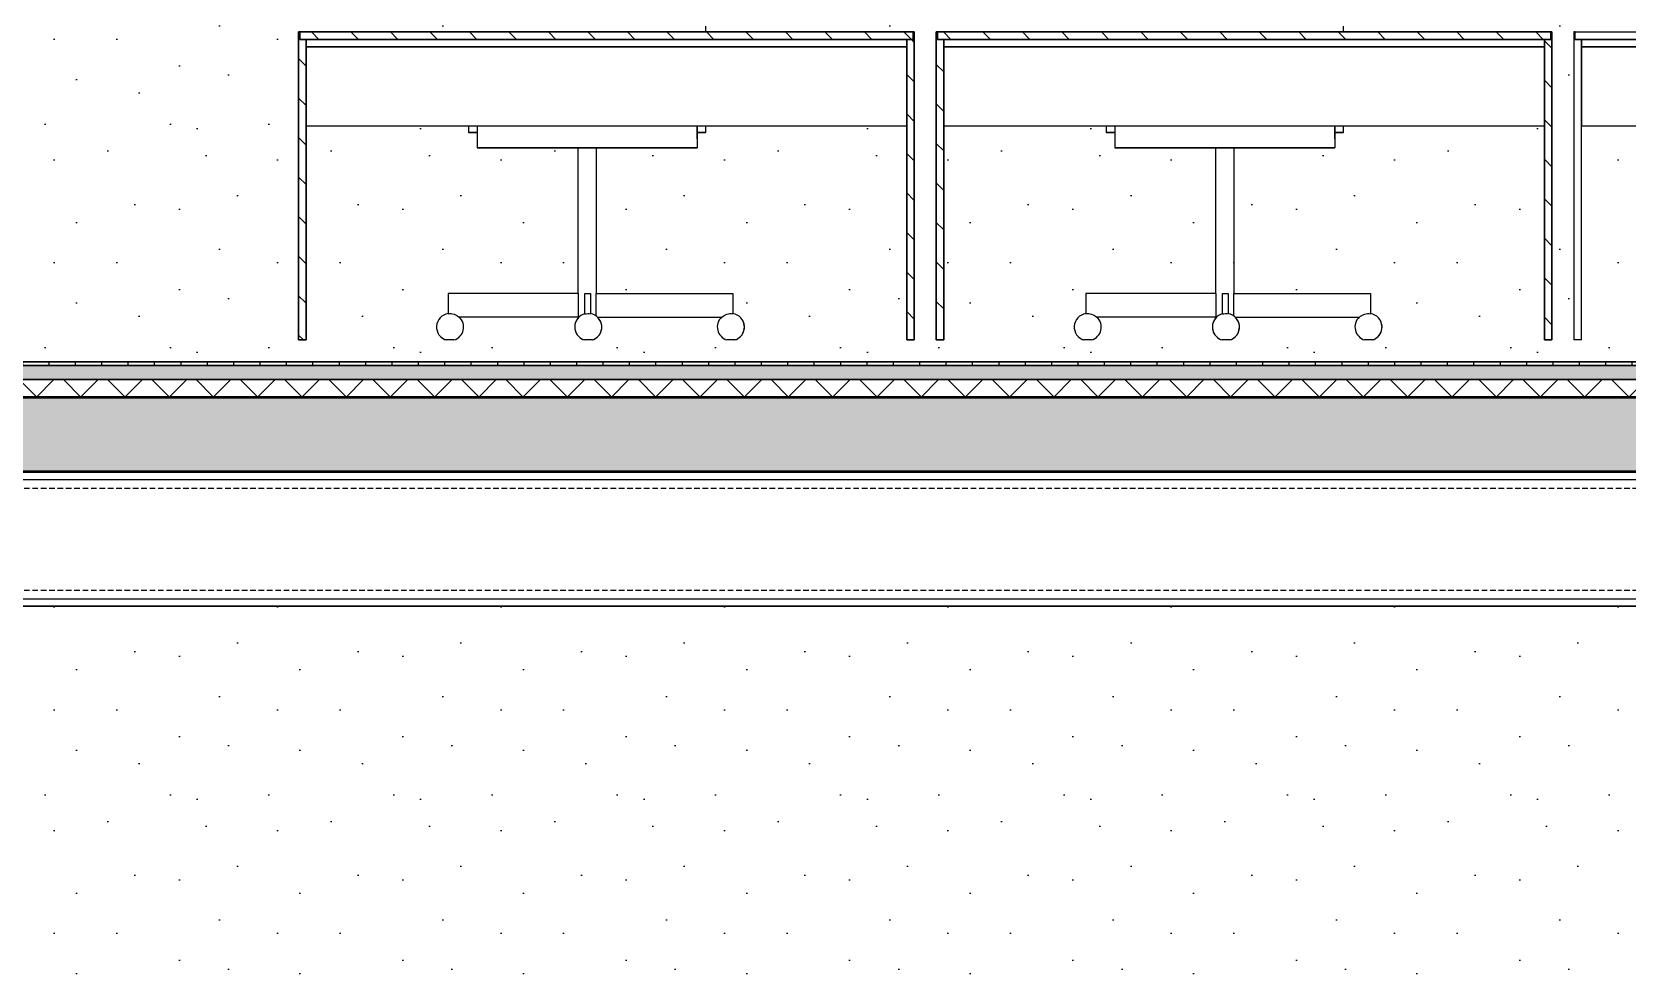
# Model space of a CAD drawing. Header units: millimetres. Extents: x -100 to 224448, y 0 to 22177.
# Drawn here: x 75337 to 78964, y 5725 to 7850 of the extents above; entities that cross this region are included whole.
import ezdxf

# ---------------------------------------------------------------- set-up
doc = ezdxf.new("R2010")
doc.units = ezdxf.units.MM
doc.linetypes.add('DASHED', pattern=[19.05, 12.7, -6.35])
doc.layers.get('0').update_dxf_attribs({"true_color": 0xdfdfdf})
for name, color, linetype in [('Background_0', 7, 'Continuous'), ('Boundary_0', 7, 'Continuous'), ('Boundary_Floor_ Ceramic Tiles', 7, 'Continuous'), ('Boundary_Insulation_ Extruded Polystyrene', 42, 'Continuous'), ('Boundary_Screed', 7, 'Continuous'), ('Elevation_Plaster_ Cement', 7, 'Continuous'), ('Fill_0', 7, 'Continuous'), ('Fill_Concrete_ Reinforced', 85, 'Continuous'), ('Fill_Floor_ Ceramic Tiles', 251, 'Continuous'), ('Fill_Insulation_ Extruded Polystyrene', 42, 'Continuous'), ('Fill_Screed', 251, 'Continuous'), ('Viewport border', 7, 'Continuous')]:
    doc.layers.add(name, color=color, linetype=linetype)
for name, color, linetype, lineweight in [('Background_Concrete_ Reinforced', 7, 'Continuous', 9), ('Background_Floor_ Ceramic Tiles', 7, 'Continuous', 9), ('Background_Insulation_ Extruded Polystyrene', 7, 'Continuous', 9), ('Background_Screed', 7, 'Continuous', 9), ('Boundary_Concrete_ Reinforced', 99, 'Continuous', 50)]:
    doc.layers.add(name, color=color, linetype=linetype, lineweight=lineweight)
doc.layers.add('BIM_ROOM_LINES', color=7, linetype='Continuous', plot=False)
pattern_1 = [(45, (-5595.9, -5200), (-44.9013, 44.9013), [])]

# ---------------------------------------------------------------- blocks, each defined once
blk = doc.blocks.new("AA'__section__..%5CMainBuilding.dwg", base_point=(4426.8, -9050, 0))
at = {"layer": 'Elevation_Plaster_ Cement'}
h = blk.add_hatch(dxfattribs=at)
h.set_pattern_fill('DOTS2', color=256, scale=20, style=0)
h.paths.add_polyline_path([(10745.9, 190), (10745.9, -1200), (10895.9, -1200), (10895.9, 745), (6212.9, 745), (6212.9, -1950), (9945.9, -1950), (9945.9, -1414), (9777.5, -1414), (9777.5, -1900), (9760.5, -1900), (9760.5, -1200), (9763.5, -1200), (9945.9, -1200), (9945.9, 190)])
h.paths.add_polyline_path([(6877.5, -1900), (6860.5, -1900), (6860.5, -1200), (6863.5, -1200), (7246.4, -1200), (7246.4, -1188.1), (7246.4, -1159.8), (7246.4, -1148.1), (7266.4, -1148.1), (7266.4, -775.9), (7266.4, -747.6), (7266.4, -735.9), (7766.4, -735.9), (7766.4, -744.7), (7766.4, -747.6), (7766.4, -765.9), (7766.4, -775.9), (7766.4, -1148.1), (7786.4, -1148.1), (7786.4, -1159.8), (7786.4, -1178.1), (7786.4, -1186.9), (7786.4, -1188.1), (7786.4, -1200), (8257.5, -1200), (8260.5, -1200), (8260.5, -1900), (8243.5, -1900), (8243.5, -1414), (7786.4, -1414), (7786.4, -1428.8), (7766.4, -1428.8), (7766.4, -1443.1), (7766.4, -1457.2), (7766.4, -1463.1), (7536.9, -1463.1), (7536.9, -1794.6), (7847.8, -1794.6), (7847.8, -1840, -0.168014), (7865.7, -1849.3, -0.191533), (7874.1, -1870.5, -0.33166), (7852.1, -1900), (7834.5, -1900, -0.131778), (7820.9, -1891.6, -0.414557), (7822.2, -1848.1), (7540.1, -1848.1, -0.014542), (7541.4, -1849.3, -0.191541), (7549.8, -1870.5, -0.331657), (7527.8, -1900), (7519, -1900), (7510.2, -1900, -0.131769), (7496.6, -1891.6, -0.414572), (7497.9, -1848.1), (7496.2, -1848.1), (7495.9, -1848.1), (7226, -1848.1, -0.206646), (7235.7, -1870.5, -0.331656), (7213.7, -1900), (7196.1, -1900, -0.131779), (7182.5, -1891.6, -0.606132), (7200.3, -1840), (7200.3, -1794.6), (7495.9, -1794.6), (7495.9, -1463.1), (7266.4, -1463.1), (7266.4, -1428.8), (7246.4, -1428.8), (7246.4, -1414), (6877.5, -1414)], flags=16)
h.paths.add_polyline_path([(8327.5, -1900), (8310.5, -1900), (8310.5, -1200), (8313.5, -1200), (8696.4, -1200), (8696.4, -1188.1), (8696.4, -1159.8), (8696.4, -1148.1), (8716.4, -1148.1), (8716.4, -775.9), (8716.4, -747.6), (8716.4, -735.9), (9216.4, -735.9), (9216.4, -744.7), (9216.4, -747.6), (9216.4, -765.9), (9216.4, -775.9), (9216.4, -1148.1), (9236.4, -1148.1), (9236.4, -1159.8), (9236.4, -1178.1), (9236.4, -1186.9), (9236.4, -1188.1), (9236.4, -1200), (9707.5, -1200), (9710.5, -1200), (9710.5, -1900), (9693.5, -1900), (9693.5, -1414), (9236.4, -1414), (9236.4, -1428.8), (9216.4, -1428.8), (9216.4, -1443.1), (9216.4, -1457.2), (9216.4, -1463.1), (8986.9, -1463.1), (8986.9, -1794.6), (9297.8, -1794.6), (9297.8, -1840, -0.168014), (9315.7, -1849.3, -0.191533), (9324.1, -1870.5, -0.33166), (9302.1, -1900), (9284.5, -1900, -0.131778), (9270.9, -1891.6, -0.414557), (9272.2, -1848.1), (8990.1, -1848.1, -0.014542), (8991.4, -1849.3, -0.191541), (8999.8, -1870.5, -0.331657), (8977.8, -1900), (8969, -1900), (8960.2, -1900, -0.131769), (8946.6, -1891.6, -0.414572), (8947.9, -1848.1), (8946.2, -1848.1), (8945.9, -1848.1), (8676, -1848.1, -0.206646), (8685.7, -1870.5, -0.331656), (8663.7, -1900), (8646.1, -1900, -0.131779), (8632.5, -1891.6, -0.606132), (8650.3, -1840), (8650.3, -1794.6), (8945.9, -1794.6), (8945.9, -1463.1), (8716.4, -1463.1), (8716.4, -1428.8), (8696.4, -1428.8), (8696.4, -1414), (8327.5, -1414)], flags=16)
h = blk.add_hatch(dxfattribs=at)
h.set_pattern_fill('DOTS2', color=256, scale=20, style=0)
h.paths.add_polyline_path([(10745.9, -3060), (10745.9, -5200), (10895.9, -5200), (10895.9, -2505), (6212.9, -2505), (6212.9, -5200), (7031.3, -5200), (7031.3, -4500), (7034.3, -4500), (7505.4, -4500), (7505.4, -4486.9), (7505.4, -4478.1), (7505.4, -4448.1), (7525.4, -4448.1), (7525.4, -4065.9), (7525.4, -4044.7), (7525.4, -4035.9), (8025.4, -4035.9), (8025.4, -4044.7), (8025.4, -4047.6), (8025.4, -4065.9), (8025.4, -4075.9), (8025.4, -4448.1), (8045.4, -4448.1), (8045.4, -4459.8), (8045.4, -4478.1), (8045.4, -4486.9), (8045.4, -4488.1), (8045.4, -4500), (8428.3, -4500), (8431.3, -4500), (8431.3, -5200), (8481.3, -5200), (8481.3, -4500), (8484.3, -4500), (8955.4, -4500), (8955.4, -4486.9), (8955.4, -4478.1), (8955.4, -4448.1), (8975.4, -4448.1), (8975.4, -4065.9), (8975.4, -4044.7), (8975.4, -4035.9), (9475.4, -4035.9), (9475.4, -4044.7), (9475.4, -4047.6), (9475.4, -4065.9), (9475.4, -4075.9), (9475.4, -4448.1), (9495.4, -4448.1), (9495.4, -4459.8), (9495.4, -4478.1), (9495.4, -4486.9), (9495.4, -4488.1), (9495.4, -4500), (9878.3, -4500), (9881.3, -4500), (9881.3, -5200), (9945.9, -5200), (9945.9, -3060)])
at = {"layer": 'Fill_0', "extrusion": (1.12234e-15, 1.19875e-16, -1)}
h = blk.add_hatch(dxfattribs=at)
h.set_pattern_fill('ANSI31', color=256, scale=20, style=0)
h.set_pattern_definition([(45, (-5595.9, -5200), (-44.9013, 44.9013), [])])
h.paths.add_polyline_path([(-6863.5, -1200), (-6863.5, -1217), (-6877.5, -1217), (-6877.5, -1900), (-6860.5, -1900), (-6860.5, -1200)])
at = {"layer": 'Fill_0', "extrusion": (-1.15716e-18, 8.0996e-28, -1)}
h = blk.add_hatch(dxfattribs=at)
h.set_pattern_fill('ANSI31', color=256, scale=20, style=0)
h.set_pattern_definition(pattern_1)
h.paths.add_polyline_path([(-6863.5, -1200), (-8257.5, -1200), (-8257.5, -1217), (-6863.5, -1217)])
at = {"layer": 'Fill_0', "extrusion": (-9.05338e-16, 1.11462e-16, -1)}
h = blk.add_hatch(dxfattribs=at)
h.set_pattern_fill('ANSI31', color=256, scale=20, style=0)
h.set_pattern_definition([(45, (-5595.9, -5200), (-44.9013, 44.9013), [])])
h.paths.add_polyline_path([(-8257.5, -1217), (-8257.5, -1200), (-8260.5, -1200), (-8260.5, -1900), (-8243.5, -1900), (-8243.5, -1217)])
at = {"layer": 'Fill_0', "extrusion": (-1.33812e-15, 4.7894e-17, -1)}
h = blk.add_hatch(dxfattribs=at)
h.set_pattern_fill('ANSI31', color=256, scale=20, style=0)
h.set_pattern_definition([(45, (-5595.9, -5200), (-44.9013, 44.9013), [])])
h.paths.add_polyline_path([(-8313.5, -1200), (-8313.5, -1217), (-8327.5, -1217), (-8327.5, -1900), (-8310.5, -1900), (-8310.5, -1200)])
at = {"layer": 'Fill_0', "extrusion": (-6.02608e-18, 9.79996e-28, -1)}
h = blk.add_hatch(dxfattribs=at)
h.set_pattern_fill('ANSI31', color=256, scale=20, style=0)
h.set_pattern_definition(pattern_1)
h.paths.add_polyline_path([(-8313.5, -1200), (-9707.5, -1200), (-9707.5, -1217), (-8313.5, -1217)])
at = {"layer": 'Fill_0', "extrusion": (-2.1182e-15, -4.5753e-17, -1)}
h = blk.add_hatch(dxfattribs=at)
h.set_pattern_fill('ANSI31', color=256, scale=20, style=0)
h.set_pattern_definition([(45, (-5595.9, -5200), (-44.9013, 44.9013), [])])
h.paths.add_polyline_path([(-9707.5, -1217), (-9707.5, -1200), (-9710.5, -1200), (-9710.5, -1900), (-9693.5, -1900), (-9693.5, -1217)])
at = {"layer": 'Fill_Concrete_ Reinforced', "extrusion": (1.66128e-17, 2.88827e-15, -1)}
h = blk.add_hatch(dxfattribs=at)
h.set_pattern_fill('CONCRETE1', color=256, scale=20, angle=15, style=0)
h.set_pattern_definition([(15, (-5595.9, -5200), (287.368, 497.736), [50.8, -355.6]), (105, (-5595.9, -5200), (-497.736, 287.368), [50.8, -355.6]), (150, (-5546.83, -5186.85), (-392.5523, -105.184), [71.842, -502.894]), (15, (-5606, -4966.04), (287.368, 497.736), [50.8, -355.6]), (60, (-5574.9, -4984), (-105.184, 392.5523), [35.921, -538.815]), (150, (-5574.9, -4984), (-392.5523, -105.184), [35.921, -538.815]), (15, (-5485.1, -4828.46), (287.368, 497.736), [71.842, -334.558]), (60, (-5485.1, -4828.46), (-105.184, 392.5523), [50.8, -523.9364]), (150, (-5415.7, -4809.87), (-392.5523, -105.184), [50.8, -523.9364]), (105, (-5352.3, -5029.55), (-497.736, 287.368), [50.8, -355.6]), (60, (-5352.32, -5029.55), (-105.184, 392.5523), [35.921, -538.815]), (150, (-5334.36, -4998.44), (-392.5523, -105.184), [35.921, -538.815]), (15, (-5573.13, -5088.7), (287.368, 497.736), [25.4, -340.36]), (15, (-5305, -4911.7), (287.368, 497.736), [25.4, -340.36]), (105, (-5440.83, -4895.5), (-497.736, 287.368), [25.4, -340.36]), (150, (-5332.6, -5103.15), (-392.5523, -105.184), [35.921, -538.815]), (150, (-5576.65, -4879.3), (-392.5523, -105.184), [35.921, -538.815]), (60, (-5446.4, -5021.9), (-105.184, 392.5523), [35.921, -538.815]), (105, (-5474.1, -5114.77), (-497.736, 287.368), [6.35, -400.05]), (105, (-5500.1, -4944.24), (-497.736, 287.368), [6.35, -400.05]), (105, (-5334.15, -4827.46), (-497.736, 287.368), [6.35, -400.05]), (105, (-5272.14, -5034.36), (-497.736, 287.368), [6.35, -400.05])])
h.paths.add_polyline_path([(-26015.9, -2200), (-5775.9, -2200), (-5775.9, -2030), (-5915.9, -2030), (-25875.9, -2030), (-26015.9, -2030)])
at = {"layer": 'Fill_Floor_ Ceramic Tiles', "extrusion": (-4.01966e-17, -4.02994e-14, -1)}
h = blk.add_hatch(dxfattribs=at)
h.set_pattern_fill('_USER', color=256, scale=60, angle=90, style=0, pattern_type=0)
h.set_pattern_definition([(90, (-5595.9, -5200), (-60, -2e-13), [])])
h.paths.add_polyline_path([(-5915.9, -1950), (-25875.9, -1950), (-25875.9, -1958), (-5915.9, -1958)])
at = {"layer": 'Fill_Insulation_ Extruded Polystyrene', "extrusion": (-4.00266e-17, 8.48409e-16, -1)}
h = blk.add_hatch(dxfattribs=at)
h.set_pattern_fill('INSULATION', color=256, scale=20, style=0)
h.set_pattern_definition([(45, (-5595.9, -5200), (-50.28943, 50.28943), []), (135, (-5595.9, -5200), (-50.28943, -50.28943), [])])
h.paths.add_polyline_path([(-5915.9, -1990), (-25875.9, -1990), (-25875.9, -2030), (-5915.9, -2030)])
at = {"layer": 'Fill_Screed', "extrusion": (-4.00266e-17, 1.06051e-15, -1)}
h = blk.add_hatch(dxfattribs=at)
h.set_pattern_fill('SCREED', color=256, scale=20, angle=15, style=0)
h.set_pattern_definition([(15, (-5595.9, -5200), (915.6406, 508.3053), [-127, 0, -381, 0]), (15, (-5599.19, -5187.73), (915.6406, 508.3053), [-50.8, 0, -177.8, 0, -91.44, 0, -381, 0]), (15, (-5602.47, -5175.47), (915.6406, 508.3053), [-25.4, 0, -127, 0, -127, 0, -279.4, 0, -91.44, 0]), (15, (-5605.76, -5163.2), (915.6406, 508.3053), [-91.44, 0, -406.4, 0]), (15, (-5609.05, -5150.93), (915.6406, 508.3053), [-304.8, 0, -304.8, 0]), (15, (-5612.34, -5138.66), (915.6406, 508.3053), [-431.8, 0]), (15, (-5615.62, -5126.4), (915.6406, 508.3053), [-127, 0, -558.8, 0]), (15, (-5618.9, -5114.13), (915.6406, 508.3053), [-177.8, 0, -101.6, 0]), (15, (-5622.2, -5101.86), (915.6406, 508.3053), [-254, 0]), (15, (-5628.77, -5077.33), (915.6406, 508.3053), [-35.56, 0, -381, 0, -228.6, 0]), (15, (-5632.06, -5065.06), (915.6406, 508.3053), [-50.8, 0, -5.08, 0, -127, 0]), (15, (-5635.34, -5052.8), (915.6406, 508.3053), [-25.4, 0, -330.2, 0, -381, 0]), (15, (-5638.63, -5040.53), (915.6406, 508.3053), [-254, 0]), (15, (-5641.92, -5028.26), (915.6406, 508.3053), [-127, 0, -533.4, 0]), (15, (-5648.5, -5003.72), (915.6406, 508.3053), [-609.6, 0]), (15, (-5651.78, -4991.46), (915.6406, 508.3053), [-127, 0, -10.16, 0, -177.8, 0]), (15, (-5655.07, -4979.2), (915.6406, 508.3053), [-35.56, 0, -254, 0, -101.6, 0, -177.8, 0, -203.2, 0]), (15, (-5658.35, -4966.92), (915.6406, 508.3053), [-76.2, 0, -101.6, 0, -254, 0, -10.16, 0, -127, 0]), (15, (-5661.64, -4954.65), (915.6406, 508.3053), [-254, 0])])
h.paths.add_polyline_path([(-5915.9, -1958), (-25875.9, -1958), (-25875.9, -1990), (-5915.9, -1990)])
blk.add_line((5427.9, -1950), (41613.9, -1950))
blk.add_line((5427.9, -1950), (41613.9, -1950))
blk.add_line((5427.9, -1950), (41613.9, -1950))
at = {"linetype": 'DASHED', "extrusion": (0, 1, 1.06547e-32)}
for p, q in [((6197.9, -2236.6), (10895.9, -2236.6)), ((6197.9, -2468.4), (10895.9, -2468.4))]:
    blk.add_line(p, q, dxfattribs=at)
at = {"layer": 'Background_0', "extrusion": (0, 1, 1.06547e-32)}
for p, q in [((7786.4, -1200), (7786.4, -1186.9)), ((9236.4, -1200), (9236.4, -1186.9)), ((6863.5, -1200), (6860.5, -1200)), ((6860.5, -1200), (6860.5, -1900)), ((6863.5, -1217), (6863.5, -1200)), ((8257.5, -1200), (6863.5, -1200)), ((6863.5, -1200), (6863.5, -1217)), ((6877.5, -1217), (6863.5, -1217)), ((6863.5, -1217), (8257.5, -1217)), ((8243.5, -1217), (6877.5, -1217)), ((6877.5, -1217), (6877.5, -1234)), ((6877.5, -1900), (6877.5, -1217)), ((6877.5, -1217), (8243.5, -1217)), ((6877.5, -1900), (6877.5, -1217)), ((8257.5, -1217), (8243.5, -1217)), ((8243.5, -1217), (8243.5, -1900)), ((8257.5, -1217), (8257.5, -1200)), ((8257.5, -1200), (8257.5, -1217)), ((8260.5, -1200), (8257.5, -1200)), ((8260.5, -1200), (8260.5, -1200)), ((8260.5, -1900), (8260.5, -1200)), ((8260.5, -1900), (8260.5, -1200)), ((8260.5, -1900), (8260.5, -1200)), ((8260.5, -1900), (8260.5, -1200)), ((8313.5, -1200), (8310.5, -1200)), ((8310.5, -1200), (8310.5, -1900)), ((9707.5, -1200), (8313.5, -1200)), ((8313.5, -1217), (8313.5, -1200)), ((8313.5, -1200), (8313.5, -1217)), ((8313.5, -1217), (9707.5, -1217)), ((8327.5, -1217), (8313.5, -1217)), ((8327.5, -1900), (8327.5, -1217)), ((8327.5, -1217), (9693.5, -1217)), ((8327.5, -1217), (8327.5, -1234)), ((9693.5, -1217), (8327.5, -1217)), ((8327.5, -1900), (8327.5, -1217)), ((9707.5, -1217), (9693.5, -1217)), ((9693.5, -1217), (9693.5, -1900)), ((9707.5, -1200), (9707.5, -1217)), ((9710.5, -1200), (9707.5, -1200)), ((9707.5, -1217), (9707.5, -1200)), ((9710.5, -1900), (9710.5, -1200)), ((9710.5, -1900), (9710.5, -1200)), ((9710.5, -1900), (9710.5, -1200)), ((9710.5, -1900), (9710.5, -1200)), ((9710.5, -1200), (9710.5, -1200)), ((9760.5, -1200), (9760.5, -1900)), ((9763.5, -1200), (9760.5, -1200)), ((9763.5, -1200), (10146.4, -1200)), ((9763.5, -1217), (9763.5, -1200)), ((9763.5, -1217), (10146.4, -1217)), ((9777.5, -1217), (9763.5, -1217)), ((10146.4, -1217), (9777.5, -1217)), ((9777.5, -1217), (9777.5, -1234)), ((9777.5, -1900), (9777.5, -1217)), ((8243.5, -1234), (6877.5, -1234)), ((6877.5, -1234), (6877.5, -1414)), ((6877.5, -1234), (8243.5, -1234)), ((8327.5, -1234), (9693.5, -1234)), ((9693.5, -1234), (8327.5, -1234)), ((8327.5, -1234), (8327.5, -1414)), ((9777.5, -1234), (10146.4, -1234)), ((10146.4, -1234), (9777.5, -1234)), ((9777.5, -1234), (9777.5, -1414)), ((7246.4, -1414), (6877.5, -1414)), ((7246.4, -1414), (6877.5, -1414)), ((6877.5, -1414), (6877.5, -1414)), ((6877.5, -1900), (6877.5, -1414)), ((6877.5, -1900), (6877.5, -1414)), ((8243.5, -1414), (6877.5, -1414)), ((7246.4, -1414), (7246.4, -1428.8)), ((7266.4, -1414), (7266.4, -1463.1)), ((7766.4, -1428.8), (7766.4, -1414)), ((7766.4, -1414), (7766.4, -1463.1)), ((8243.5, -1414), (7786.4, -1414)), ((8243.5, -1414), (7786.4, -1414)), ((7786.4, -1428.8), (7786.4, -1414)), ((7786.4, -1428.8), (7786.4, -1414)), ((7786.4, -1428.8), (7786.4, -1414)), ((8696.4, -1414), (8327.5, -1414)), ((8696.4, -1414), (8327.5, -1414)), ((8327.5, -1900), (8327.5, -1414)), ((8327.5, -1900), (8327.5, -1414)), ((9693.5, -1414), (8327.5, -1414)), ((8327.5, -1414), (8327.5, -1414)), ((8696.4, -1414), (8696.4, -1428.8)), ((8716.4, -1414), (8716.4, -1463.1)), ((9216.4, -1428.8), (9216.4, -1414)), ((9216.4, -1414), (9216.4, -1463.1)), ((9693.5, -1414), (9236.4, -1414)), ((9693.5, -1414), (9236.4, -1414)), ((9236.4, -1428.8), (9236.4, -1414)), ((9236.4, -1428.8), (9236.4, -1414)), ((9236.4, -1428.8), (9236.4, -1414)), ((10146.4, -1414), (9777.5, -1414)), ((10146.4, -1414), (9777.5, -1414)), ((9777.5, -1900), (9777.5, -1414)), ((7266.4, -1428.8), (7246.4, -1428.8)), ((7246.4, -1428.8), (7266.4, -1428.8)), ((7266.4, -1428.8), (7246.4, -1428.8)), ((7766.4, -1443.1), (7766.4, -1428.8)), ((7786.4, -1428.8), (7766.4, -1428.8)), ((7766.4, -1428.8), (7786.4, -1428.8)), ((7766.4, -1428.8), (7766.4, -1463.1)), ((7786.4, -1428.8), (7766.4, -1428.8)), ((7766.4, -1443.1), (7766.4, -1457.2)), ((8716.4, -1428.8), (8696.4, -1428.8)), ((8696.4, -1428.8), (8716.4, -1428.8)), ((8716.4, -1428.8), (8696.4, -1428.8)), ((9216.4, -1443.1), (9216.4, -1428.8)), ((9216.4, -1428.8), (9216.4, -1463.1)), ((9236.4, -1428.8), (9216.4, -1428.8)), ((9236.4, -1428.8), (9216.4, -1428.8)), ((9216.4, -1428.8), (9236.4, -1428.8)), ((9216.4, -1443.1), (9216.4, -1457.2)), ((7495.9, -1463.1), (7266.4, -1463.1)), ((7266.4, -1463.1), (7495.9, -1463.1)), ((7766.4, -1463.1), (7266.4, -1463.1)), ((7495.9, -1794.6), (7495.9, -1463.1)), ((7495.9, -1463.1), (7536.9, -1463.1)), ((7766.4, -1463.1), (7536.9, -1463.1)), ((7536.9, -1463.1), (7766.4, -1463.1)), ((7536.9, -1463.1), (7536.9, -1794.6)), ((7536.9, -1463.1), (7536.9, -1794.6)), ((7536.9, -1463.1), (7536.9, -1794.6)), ((7766.4, -1457.2), (7766.4, -1463.1)), ((8945.9, -1463.1), (8716.4, -1463.1)), ((8716.4, -1463.1), (8945.9, -1463.1)), ((9216.4, -1463.1), (8716.4, -1463.1)), ((8945.9, -1794.6), (8945.9, -1463.1)), ((8945.9, -1463.1), (8986.9, -1463.1)), ((9216.4, -1463.1), (8986.9, -1463.1)), ((8986.9, -1463.1), (9216.4, -1463.1)), ((8986.9, -1463.1), (8986.9, -1794.6)), ((8986.9, -1463.1), (8986.9, -1794.6)), ((8986.9, -1463.1), (8986.9, -1794.6)), ((9216.4, -1457.2), (9216.4, -1463.1)), ((7200.3, -1794.6), (7200.3, -1840.4)), ((7496.2, -1794.6), (7200.3, -1794.6)), ((7496.2, -1794.6), (7496.2, -1848.1)), ((7511.4, -1794.6), (7524.1, -1794.6)), ((7511.4, -1841), (7511.4, -1794.6)), ((7524.1, -1794.6), (7524.1, -1840.4)), ((7536.6, -1794.6), (7536.6, -1845.2)), ((7536.6, -1794.6), (7847.8, -1794.6)), ((7847.8, -1794.6), (7847.8, -1840)), ((7847.8, -1794.6), (7847.8, -1840)), ((7847.8, -1794.6), (7847.8, -1794.6)), ((7847.8, -1794.6), (7847.8, -1840.4)), ((8650.3, -1794.6), (8650.3, -1840.4)), ((8946.2, -1794.6), (8650.3, -1794.6)), ((8946.2, -1794.6), (8946.2, -1848.1)), ((8961.4, -1841), (8961.4, -1794.6)), ((8961.4, -1794.6), (8974.1, -1794.6)), ((8974.1, -1794.6), (8974.1, -1840.4)), ((8986.6, -1794.6), (8986.6, -1845.2)), ((8986.6, -1794.6), (9297.8, -1794.6)), ((9297.8, -1794.6), (9297.8, -1840)), ((9297.8, -1794.6), (9297.8, -1794.6)), ((9297.8, -1794.6), (9297.8, -1840.4)), ((9297.8, -1794.6), (9297.8, -1840)), ((7496.2, -1848.1), (7225.4, -1848.1)), ((7225.4, -1848.1), (7226, -1848.1)), ((7496.2, -1848.1), (7226, -1848.1)), ((7497.9, -1848.1), (7226, -1848.1)), ((7495.9, -1848.1), (7497.9, -1848.1)), ((7495.9, -1848.1), (7497.9, -1848.1)), ((7495.9, -1848.1), (7497.9, -1848.1)), ((7495.9, -1848.1), (7497.9, -1848.1)), ((7495.9, -1848.1), (7497.9, -1848.1)), ((7524.1, -1840.4), (7524.1, -1840.1)), ((7540.1, -1848.1), (7822.2, -1848.1)), ((7540.1, -1848.1), (7822.2, -1848.1)), ((7540.1, -1848.1), (7822.8, -1848.1)), ((7822.2, -1848.1), (7822.8, -1848.1)), ((7847.8, -1840.4), (7847.8, -1840)), ((8675.4, -1848.1), (8676, -1848.1)), ((8946.2, -1848.1), (8675.4, -1848.1)), ((8947.9, -1848.1), (8676, -1848.1)), ((8946.2, -1848.1), (8676, -1848.1)), ((8945.9, -1848.1), (8947.9, -1848.1)), ((8945.9, -1848.1), (8947.9, -1848.1)), ((8945.9, -1848.1), (8947.9, -1848.1)), ((8945.9, -1848.1), (8947.9, -1848.1)), ((8945.9, -1848.1), (8947.9, -1848.1)), ((8974.1, -1840.4), (8974.1, -1840.1)), ((8990.1, -1848.1), (9272.2, -1848.1)), ((8990.1, -1848.1), (9272.8, -1848.1)), ((8990.1, -1848.1), (9272.2, -1848.1)), ((9272.2, -1848.1), (9272.8, -1848.1)), ((9297.8, -1840.4), (9297.8, -1840)), ((6860.5, -1900), (6877.5, -1900)), ((6860.5, -1900), (6860.5, -1900)), ((6877.5, -1900), (6860.5, -1900)), ((6877.5, -1900), (6860.5, -1900)), ((6877.5, -1900), (6860.5, -1900)), ((7213.7, -1900), (7196.1, -1900)), ((7213.7, -1900), (7196.1, -1900)), ((7213.7, -1900), (7196.1, -1900)), ((7519, -1900), (7510.2, -1900)), ((7519, -1900), (7510.2, -1900)), ((7519, -1900), (7510.2, -1900)), ((7519, -1900), (7510.2, -1900)), ((7519, -1900), (7510.2, -1900)), ((7519, -1900), (7510.2, -1900)), ((7527.8, -1900), (7519, -1900)), ((7527.8, -1900), (7519, -1900)), ((7527.8, -1900), (7519, -1900)), ((7527.8, -1900), (7519, -1900)), ((7527.8, -1900), (7519, -1900)), ((7527.8, -1900), (7519, -1900)), ((7852.1, -1900), (7834.5, -1900)), ((7852.1, -1900), (7834.5, -1900)), ((7852.1, -1900), (7834.5, -1900)), ((8243.5, -1900), (8260.5, -1900)), ((8243.5, -1900), (8243.5, -1900)), ((8243.5, -1900), (8260.5, -1900)), ((8243.5, -1900), (8260.5, -1900)), ((8243.5, -1900), (8260.5, -1900)), ((8327.5, -1900), (8310.5, -1900)), ((8310.5, -1900), (8310.5, -1900)), ((8327.5, -1900), (8310.5, -1900)), ((8310.5, -1900), (8327.5, -1900)), ((8327.5, -1900), (8310.5, -1900)), ((8663.7, -1900), (8646.1, -1900)), ((8663.7, -1900), (8646.1, -1900)), ((8663.7, -1900), (8646.1, -1900)), ((8969, -1900), (8960.2, -1900)), ((8969, -1900), (8960.2, -1900)), ((8969, -1900), (8960.2, -1900)), ((8969, -1900), (8960.2, -1900)), ((8969, -1900), (8960.2, -1900)), ((8969, -1900), (8960.2, -1900)), ((8977.8, -1900), (8969, -1900)), ((8977.8, -1900), (8969, -1900)), ((8977.8, -1900), (8969, -1900)), ((8977.8, -1900), (8969, -1900)), ((8977.8, -1900), (8969, -1900)), ((8977.8, -1900), (8969, -1900)), ((9302.1, -1900), (9284.5, -1900)), ((9302.1, -1900), (9284.5, -1900)), ((9302.1, -1900), (9284.5, -1900)), ((9693.5, -1900), (9693.5, -1900)), ((9693.5, -1900), (9710.5, -1900)), ((9693.5, -1900), (9710.5, -1900)), ((9693.5, -1900), (9710.5, -1900)), ((9693.5, -1900), (9710.5, -1900)), ((9777.5, -1900), (9760.5, -1900)), ((9777.5, -1900), (9760.5, -1900)), ((6197.9, -2200), (10895.9, -2200)), ((6197.9, -2216.7), (10895.9, -2216.7)), ((6197.9, -2488.3), (10895.9, -2488.3)), ((10895.9, -2505), (6197.9, -2505)), ((6212.9, -2505), (10895.9, -2505))]:
    blk.add_line(p, q, dxfattribs=at)
at = {"layer": 'Background_0'}
for centre, start, end in [((7204.9, -1870.5), 98.4808, 253.3948), ((7204.9, -1870.5), 286.6064, 46.7024), ((7204.9, -1870.5), 286.6064, 46.7024), ((7204.9, -1870.5), 286.6064, 46.7024), ((7519, -1870.5), 104.2703, 253.3946), ((7519, -1870.5), 133.2982, 253.3946), ((7519, -1870.5), 133.2934, 253.3946), ((7519, -1870.5), 286.6061, 80.5177), ((7519, -1870.5), 286.6061, 43.3727), ((7519, -1870.5), 286.6061, 43.3724), ((7519, -1870.5), 286.6061, 43.3698), ((7519, -1870.5), 286.6061, 43.3702), ((7519, -1870.5), 286.6061, 43.3695), ((7843.3, -1870.5), 133.2986, 253.3941), ((7843.3, -1870.5), 286.6056, 81.5187), ((7843.3, -1870.5), 286.6056, 43.3708), ((7843.3, -1870.5), 286.6056, 43.3689), ((8654.9, -1870.5), 98.4808, 253.3948), ((8654.9, -1870.5), 286.6064, 46.7024), ((8654.9, -1870.5), 286.6064, 46.7024), ((8654.9, -1870.5), 286.6064, 46.7024), ((8969, -1870.5), 104.2703, 253.3946), ((8969, -1870.5), 133.2982, 253.3946), ((8969, -1870.5), 133.2934, 253.3946), ((8969, -1870.5), 286.6061, 80.5177), ((8969, -1870.5), 286.6061, 43.3727), ((8969, -1870.5), 286.6061, 43.3724), ((8969, -1870.5), 286.6061, 43.3698), ((8969, -1870.5), 286.6061, 43.3702), ((8969, -1870.5), 286.6061, 43.3695), ((9293.3, -1870.5), 133.2986, 253.3941), ((9293.3, -1870.5), 286.6056, 81.5187), ((9293.3, -1870.5), 286.6056, 43.3708), ((9293.3, -1870.5), 286.6056, 43.3689), ((7204.9, -1870.5), 223.3663, 253.3948), ((7204.9, -1870.5), 223.3667, 253.3948), ((7519, -1870.5), 223.3684, 253.3946), ((7519, -1870.5), 223.3684, 253.3946), ((7519, -1870.5), 223.3684, 253.3946), ((7843.3, -1870.5), 223.3658, 253.3941), ((7843.3, -1870.5), 223.3677, 253.3941), ((8654.9, -1870.5), 223.3663, 253.3948), ((8654.9, -1870.5), 223.367, 253.3948), ((8969, -1870.5), 223.3684, 253.3946), ((8969, -1870.5), 223.3684, 253.3946), ((8969, -1870.5), 223.3684, 253.3946), ((9293.3, -1870.5), 223.3658, 253.3941), ((9293.3, -1870.5), 223.3677, 253.3941)]:
    blk.add_arc(centre, 30.8, start, end, dxfattribs=at)
at = {"layer": 'Background_0', "extrusion": (2.73546e-15, 4.07942e-16, -1)}
for centre, start, end in [((-7204.9, -1870.5), 81.4007, 132.4489), ((-7843.3, -1870.5), 47.5511, 98.5993), ((-8654.9, -1870.5), 81.4007, 132.4489), ((-9293.3, -1870.5), 47.5511, 98.5993)]:
    blk.add_arc(centre, 30.4, start, end, dxfattribs=at)
at = {"layer": 'Background_0', "extrusion": (2.79669e-15, 4.07942e-16, -1)}
for centre in [(-7519, -1870.5), (-8969, -1870.5)]:
    blk.add_arc(centre, 30.5, 75.5688, 99.5879, dxfattribs=at)
at = {"layer": 'Background_Concrete_ Reinforced', "extrusion": (0, 1, 1.06547e-32)}
for p, q in [((25875.9, -2030), (5915.9, -2030)), ((5775.9, -2200), (26015.9, -2200))]:
    blk.add_line(p, q, dxfattribs=at)
at = {"layer": 'Background_Floor_ Ceramic Tiles', "extrusion": (0, 1, 1.06547e-32)}
for p, q in [((25875.9, -1950), (5915.9, -1950)), ((5915.9, -1958), (25875.9, -1958))]:
    blk.add_line(p, q, dxfattribs=at)
at = {"layer": 'Background_Insulation_ Extruded Polystyrene', "extrusion": (0, 1, 1.06547e-32)}
for p, q in [((25875.9, -1990), (5915.9, -1990)), ((5915.9, -2030), (25875.9, -2030))]:
    blk.add_line(p, q, dxfattribs=at)
at = {"layer": 'Background_Screed', "extrusion": (0, 1, 1.06547e-32)}
for p, q in [((25875.9, -1958), (5915.9, -1958)), ((5915.9, -1990), (25875.9, -1990))]:
    blk.add_line(p, q, dxfattribs=at)
at = {"layer": 'BIM_ROOM_LINES', "extrusion": (0, 1, 1.06547e-32)}
for p, q in [((25863.9, -1950), (5927.9, -1950)), ((5927.9, -2200), (25863.9, -2200))]:
    blk.add_line(p, q, dxfattribs=at)
at = {"layer": 'Boundary_0', "extrusion": (0, 1, 1.06547e-32)}
for p, q in [((6860.5, -1900), (6860.5, -1200)), ((6860.5, -1200), (6863.5, -1200)), ((6863.5, -1200), (8257.5, -1200)), ((6863.5, -1217), (6863.5, -1200)), ((6863.5, -1200), (6863.5, -1217)), ((8257.5, -1217), (6863.5, -1217)), ((6863.5, -1217), (6877.5, -1217)), ((6877.5, -1217), (6877.5, -1900)), ((8243.5, -1900), (8243.5, -1217)), ((8243.5, -1217), (8257.5, -1217)), ((8257.5, -1200), (8257.5, -1217)), ((8257.5, -1217), (8257.5, -1200)), ((8257.5, -1200), (8260.5, -1200)), ((8260.5, -1200), (8260.5, -1900)), ((8310.5, -1900), (8310.5, -1200)), ((8310.5, -1200), (8313.5, -1200)), ((8313.5, -1200), (9707.5, -1200)), ((8313.5, -1217), (8313.5, -1200)), ((8313.5, -1200), (8313.5, -1217)), ((9707.5, -1217), (8313.5, -1217)), ((8313.5, -1217), (8327.5, -1217)), ((8327.5, -1217), (8327.5, -1900)), ((9693.5, -1900), (9693.5, -1217)), ((9693.5, -1217), (9707.5, -1217)), ((9707.5, -1200), (9707.5, -1217)), ((9707.5, -1217), (9707.5, -1200)), ((9707.5, -1200), (9710.5, -1200)), ((9710.5, -1200), (9710.5, -1900)), ((6877.5, -1900), (6860.5, -1900)), ((8260.5, -1900), (8243.5, -1900)), ((8327.5, -1900), (8310.5, -1900)), ((9710.5, -1900), (9693.5, -1900))]:
    blk.add_line(p, q, dxfattribs=at)
at = {"layer": 'Boundary_Concrete_ Reinforced', "extrusion": (0, 1, 1.06547e-32)}
for p, q in [((5915.9, -2030), (25875.9, -2030)), ((26015.9, -2200), (5775.9, -2200))]:
    blk.add_line(p, q, dxfattribs=at)
at = {"layer": 'Boundary_Floor_ Ceramic Tiles', "extrusion": (0, 1, 1.06547e-32)}
for p, q in [((5915.9, -1950), (25875.9, -1950)), ((25875.9, -1958), (5915.9, -1958))]:
    blk.add_line(p, q, dxfattribs=at)
at = {"layer": 'Boundary_Insulation_ Extruded Polystyrene', "extrusion": (0, 1, 1.06547e-32)}
for p, q in [((5915.9, -1990), (25875.9, -1990)), ((25875.9, -2030), (5915.9, -2030))]:
    blk.add_line(p, q, dxfattribs=at)
at = {"layer": 'Boundary_Screed', "extrusion": (0, 1, 1.06547e-32)}
for p, q in [((5915.9, -1958), (25875.9, -1958)), ((25875.9, -1990), (5915.9, -1990))]:
    blk.add_line(p, q, dxfattribs=at)

msp = doc.modelspace()

# ---------------------------------------------------------------- block references
at = {"layer": 'Viewport border'}
msp.add_blockref("AA'__section__..%5CMainBuilding.dwg", (73509.6, 0), dxfattribs=at)

doc.saveas('drawing.dxf')
